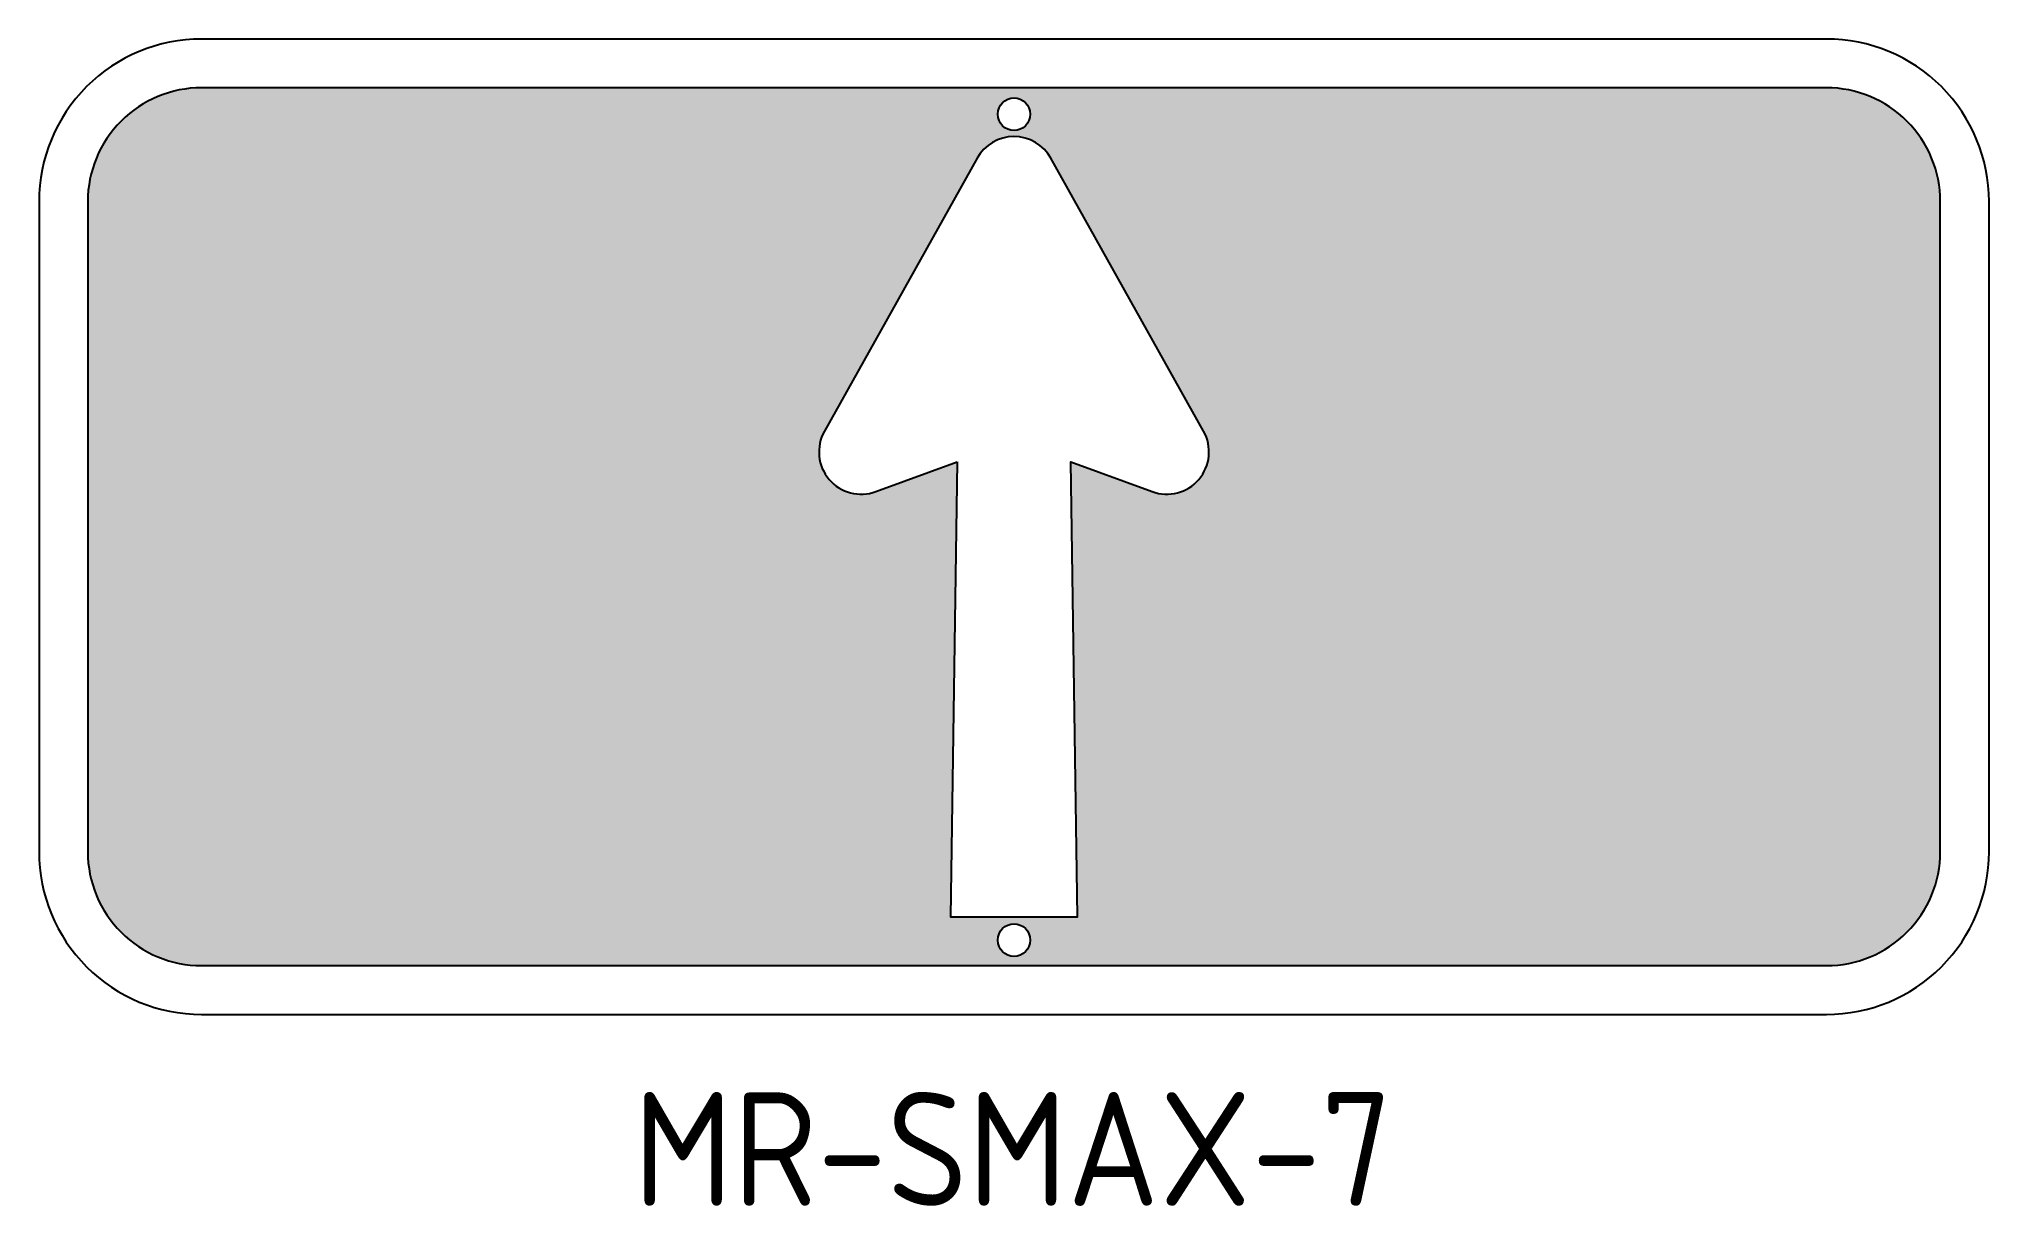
# Model space of a CAD drawing. Header units: millimetres. Extents: x 167.9 to 227.9, y 214.3 to 250.2.
import ezdxf

# ---------------------------------------------------------------- set-up
doc = ezdxf.new("R2010")
doc.units = ezdxf.units.MM
doc.layers.add('BLUE LAYER A.S.1743', color=7, linetype='Continuous', true_color=0x165788)
doc.layers.add('DIM', color=1, linetype='Continuous')
doc.layers.add('L35', color=3, linetype='Continuous')
doc.styles.add('T35', font='isocp2.shx', dxfattribs={"height": 3.5})

msp = doc.modelspace()

# ---------------------------------------------------------------- hatches: boundary and pattern name
at = {"layer": 'BLUE LAYER A.S.1743'}
h = msp.add_hatch(color=256, dxfattribs=at)
h.dxf.hatch_style = 1
edge = h.paths.add_edge_path()
edge.add_arc((172.881, 225.218), 3.5, 180, 270)
edge.add_line((172.881, 221.718), (222.881, 221.718))
edge.add_arc((222.881, 225.218), 3.5, 270, 360)
edge.add_line((226.381, 225.218), (226.381, 245.218))
edge.add_arc((222.881, 245.218), 3.5, 0, 90)
edge.add_line((222.881, 248.718), (172.881, 248.718))
edge.add_arc((172.881, 245.218), 3.5, 90, 180)
edge.add_line((169.381, 245.218), (169.381, 225.218))
edge = h.paths.add_edge_path(flags=16)
edge.add_line((196.131, 237.218), (195.931, 223.218))
edge.add_line((195.931, 223.218), (199.831, 223.218))
edge.add_line((199.831, 223.218), (199.631, 237.218))
edge.add_line((199.631, 237.218), (202.132, 236.298))
edge.add_arc((202.581, 237.518), 1.3, 249.80382, 389.22805)
edge.add_line((203.715, 238.152), (199.015, 246.552))
edge.add_arc((197.881, 245.918), 1.3, 29.22805, 150.77195)
edge.add_line((196.746, 246.552), (192.046, 238.152))
edge.add_arc((193.181, 237.518), 1.3, 150.77195, 290.19618)
edge.add_line((193.63, 236.298), (196.131, 237.218))
edge = h.paths.add_edge_path(flags=16)
edge.add_arc((197.881, 247.905), 0.5, 0, 360)
edge = h.paths.add_edge_path(flags=16)
edge.add_arc((197.881, 222.504), 0.5, 0, 360)

# ---------------------------------------------------------------- linework, layer by layer
for points in [[(169.381, 225.218, 0.414214), (172.881, 221.718), (222.881, 221.718, 0.414214), (226.381, 225.218), (226.381, 245.218, 0.414214), (222.881, 248.718), (172.881, 248.718, 0.414214), (169.381, 245.218)], [(196.131, 237.218), (195.931, 223.218), (199.831, 223.218), (199.631, 237.218), (202.132, 236.298, 0.69647), (203.715, 238.152), (199.015, 246.552, 0.586368), (196.746, 246.552), (192.046, 238.152, 0.69647), (193.63, 236.298)]]:
    msp.add_lwpolyline(points, format="xyb", close=True, dxfattribs=at)
for centre in [(197.881, 247.905), (197.881, 222.504)]:
    msp.add_circle(centre, 0.5, dxfattribs=at)
at = {"layer": 'L35'}
msp.add_lwpolyline([(167.881, 225.218, 0.414214), (172.881, 220.218), (222.881, 220.218, 0.414214), (227.881, 225.218), (227.881, 245.218, 0.414214), (222.881, 250.218), (172.881, 250.218, 0.414214), (167.881, 245.218)], format="xyb", close=True, dxfattribs=at)

# ---------------------------------------------------------------- texts
at = {"layer": 'DIM', "color": 3, "insert": (197.848, 217.833), "char_height": 3.5, "width": 16.42483, "attachment_point": 2, "style": 'T35'}
msp.add_mtext('MR-SMAX-7', dxfattribs=at)

doc.saveas('drawing.dxf')
